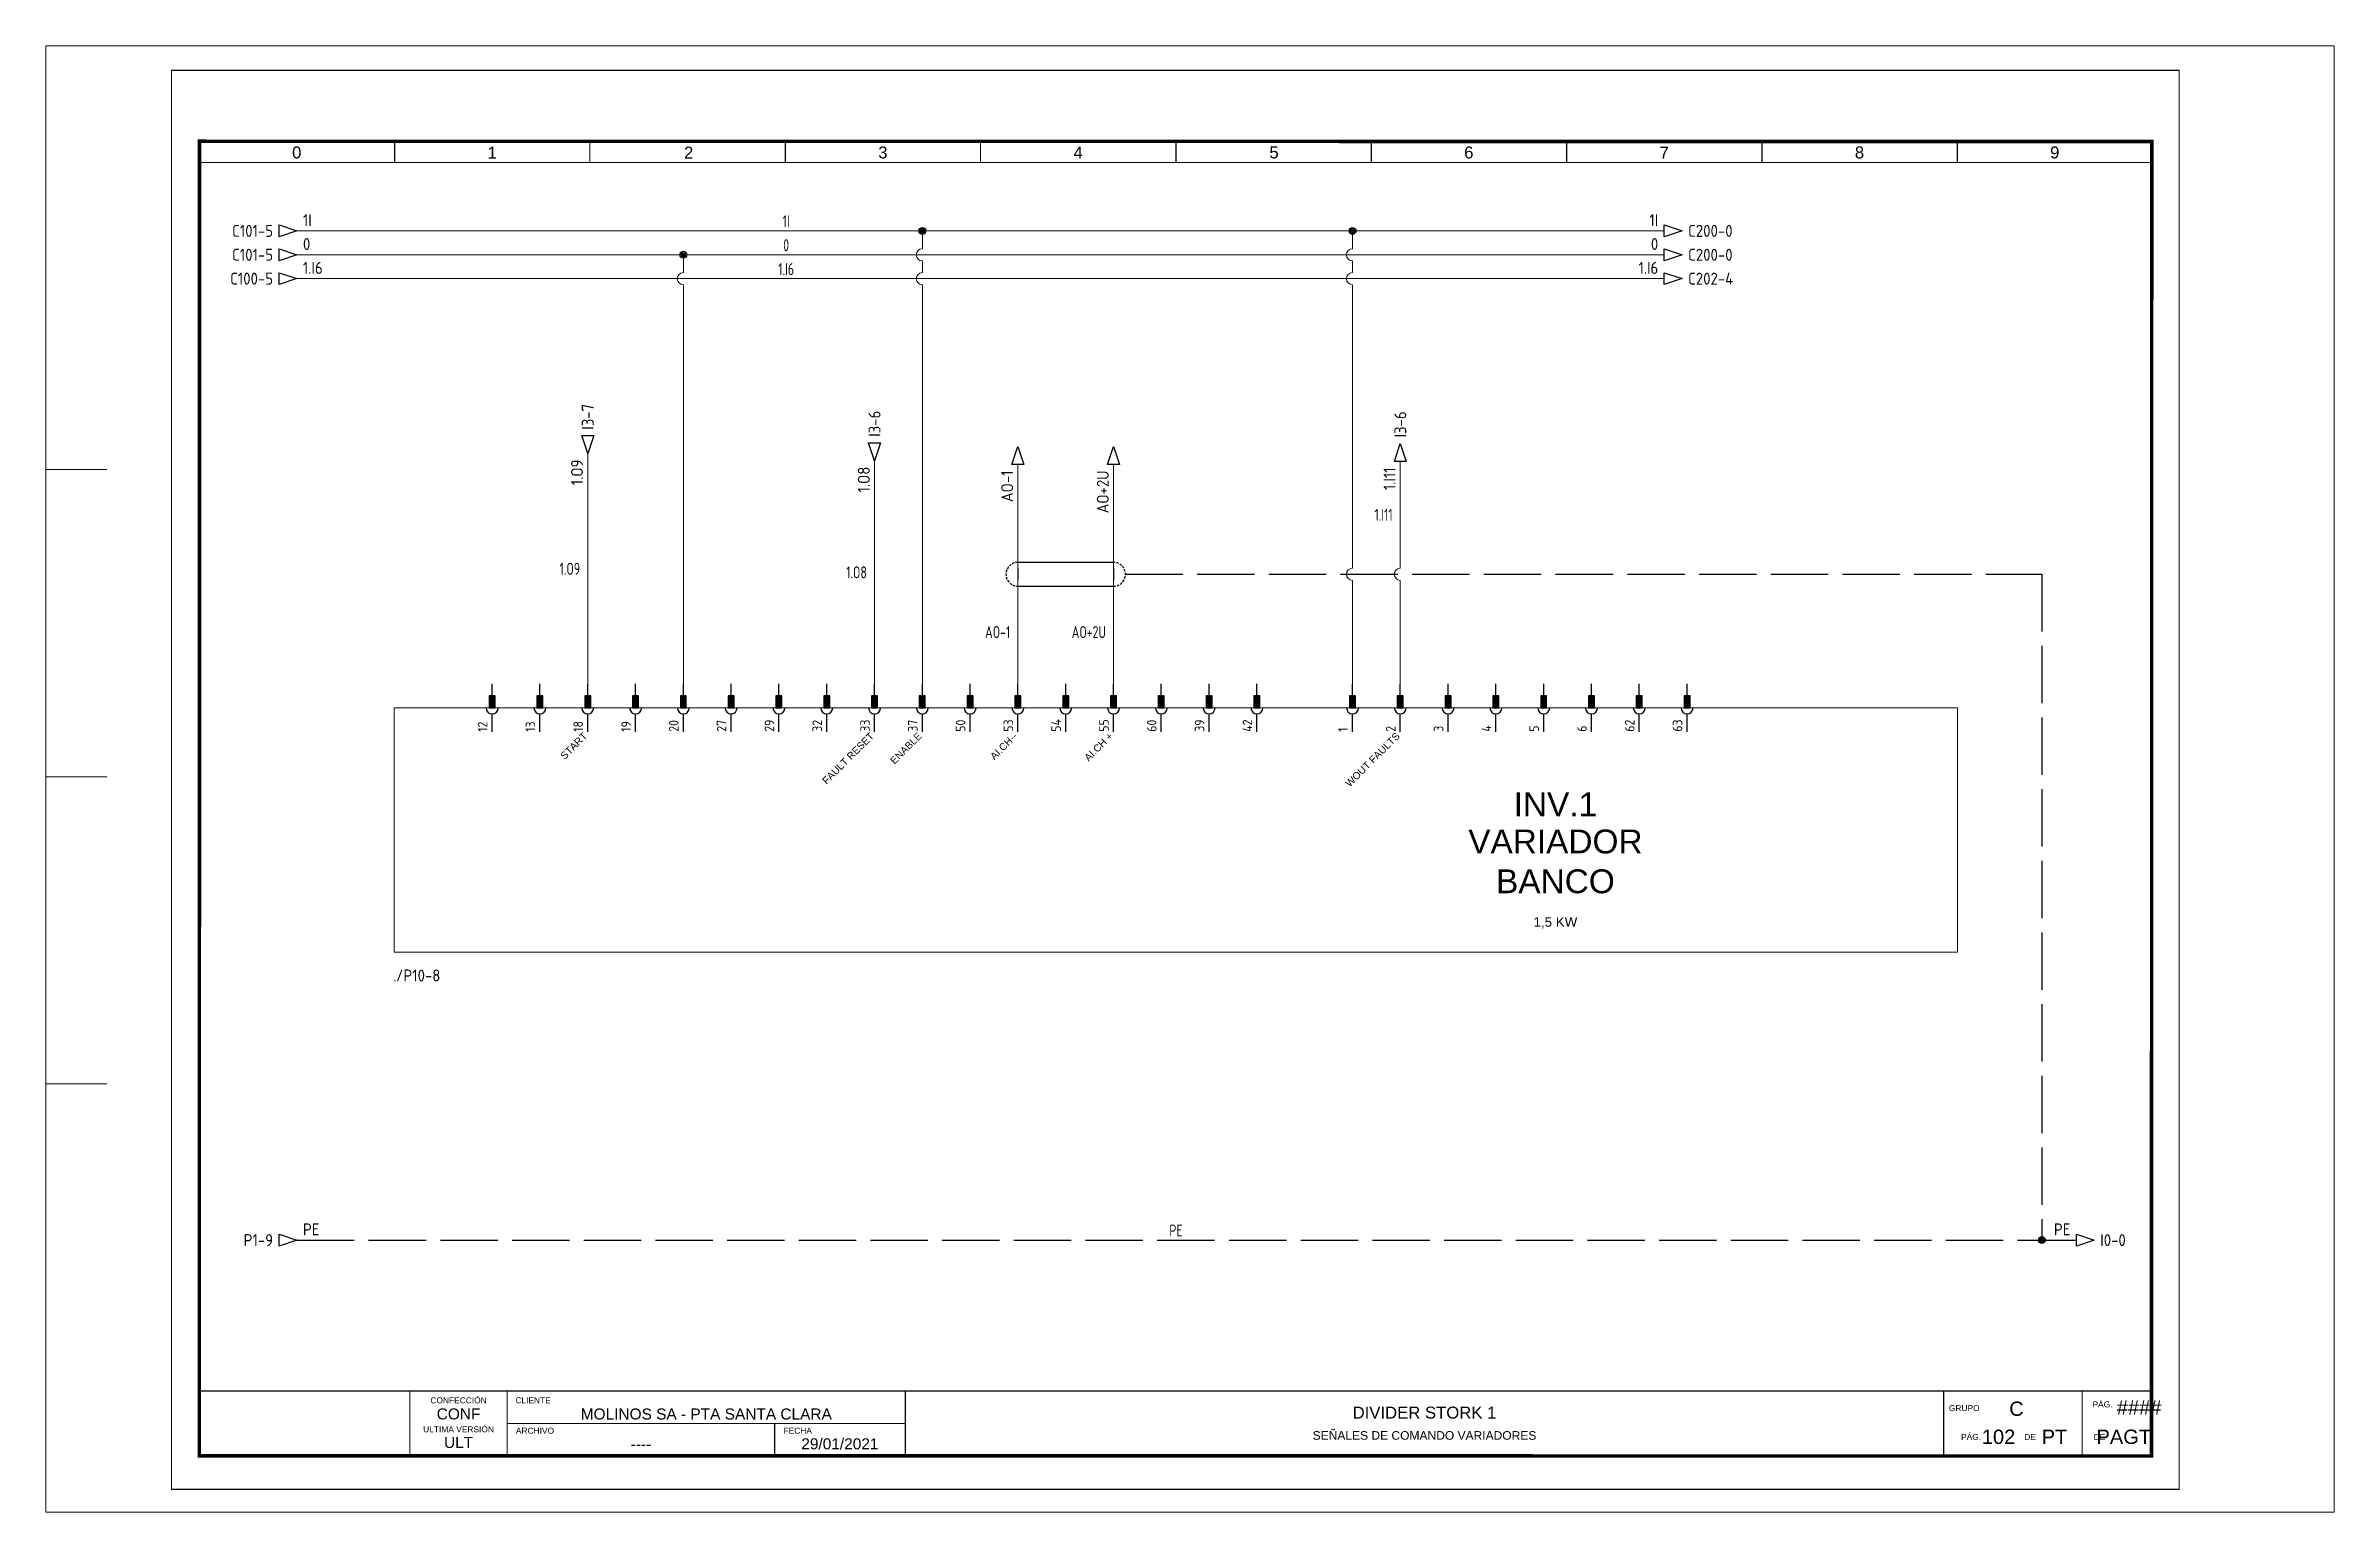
# Paper-space layout 'Layout1' of a CAD drawing. Header units: millimetres. Extents: x -26 to 453, y -5 to 302.
# The model-space entities are those that its viewports show. They can reach past a viewport. Long polylines and large blocks are cut down to what shows.
import ezdxf
from ezdxf.enums import TextEntityAlignment as Align

# ---------------------------------------------------------------- set-up
doc = ezdxf.new("R2010")
doc.units = ezdxf.units.MM
doc.linetypes.add('ACAD_ISO02W100', pattern=[15, 12, -3])
doc.linetypes.add('DASHED', pattern=[0.75, 0.5, -0.25])
for name, color, linetype, lineweight in [('BLK_05', 252, 'Continuous', 5), ('eProC - L2', 41, 'Continuous', 20), ('G&Y_25', 3, 'ACAD_ISO02W100', 25), ('RED_05', 1, 'Continuous', 5), ('RED_15', 1, 'Continuous', 15), ('WHT_15', 7, 'Continuous', 15)]:
    doc.layers.add(name, color=color, linetype=linetype, lineweight=lineweight)
for name, color, linetype in [('LINK', 9, 'Continuous'), ('SYMS', 7, 'Continuous'), ('TAGS', 150, 'Continuous'), ('TERMS', 123, 'Continuous'), ('WIREFIXED', 7, 'Continuous'), ('WIRENO', 72, 'Continuous'), ('WIREREF', 52, 'Continuous'), ('WIREREF_DEST', 52, 'Continuous'), ('XREF', 7, 'Continuous')]:
    doc.layers.add(name, color=color, linetype=linetype)
doc.styles.get("Standard").update_dxf_attribs({"font": 'arial.ttf'})
doc.styles.add('WD_IEC', font='ISOCP2.shx', dxfattribs={"width": 0.9, "height": 4})
picture_1 = doc.add_image_def('image1.jpg', size_in_pixel=(564, 174))

# ---------------------------------------------------------------- blocks, each defined once
blk = doc.blocks.new('eproc_rotulo_010')
at = {"layer": 'eProC - L2', "color": 0, "lineweight": 5, "const_width": 0.233}
for points in [[(0.12, 297.12), (420.12, 297.12), (420.12, 0.12), (0.12, 0.12), (0.12, 297.12)], [(5.9, 20.72), (414.37, 20.7)], [(49.98, 7.12), (49.98, 20.72)], [(70.35, 7.12), (70.35, 20.72)], [(153.64, 7.04), (153.64, 20.64)], [(70.35, 13.92), (153.64, 13.92)], [(126.3, 7.12), (126.3, 13.92)]]:
    blk.add_lwpolyline(points, dxfattribs=at)
at = {"layer": 'eProC - L2', "color": 0}
blk.add_lwpolyline([(420.12, 0.12), (420.12, 297.12), (0.12, 297.12), (0.12, 0.12), (420.12, 0.12)], dxfattribs=at)
at = {"layer": 'eProC - L2', "color": 0, "lineweight": 40, "const_width": 0.75}
blk.add_lwpolyline([(5.92, 7.13), (414.37, 7.11), (414.4, 282.24), (5.95, 282.27)], close=True, dxfattribs=at)
at = {"layer": 'eProC - L2', "color": 0, "lineweight": 5, "const_width": 0.233}
for points in [[(46.8, 277.83), (5.9, 277.83), (5.9, 282.27), (46.8, 282.27)], [(87.64, 277.83), (46.75, 277.83), (46.75, 282.27), (87.64, 282.27)], [(128.54, 277.83), (87.64, 277.83), (87.64, 282.26), (128.54, 282.26)], [(169.38, 277.83), (128.49, 277.83), (128.49, 282.26), (169.38, 282.26)], [(210.28, 277.82), (169.38, 277.82), (169.38, 282.26), (210.28, 282.26)], [(251.12, 277.82), (210.23, 277.82), (210.23, 282.26), (251.12, 282.26)], [(292.02, 277.82), (251.12, 277.82), (251.12, 282.25), (292.02, 282.25)], [(332.86, 277.82), (291.97, 277.82), (291.97, 282.25), (332.86, 282.25)], [(373.76, 277.83), (332.86, 277.83), (332.86, 282.27), (373.76, 282.27)], [(414.6, 277.83), (373.71, 277.83), (373.71, 282.27), (414.6, 282.27)]]:
    blk.add_lwpolyline(points, close=True, dxfattribs=at)
at = {"layer": 'eProC - L2', "color": 0, "lineweight": 0, "const_width": 0.233}
for points in [[(370.87, 7.1), (370.87, 20.7)], [(399.87, 7.1), (399.87, 20.7)]]:
    blk.add_lwpolyline(points, dxfattribs=at)
at = {"layer": 'eProC - L2', "color": 0, "lineweight": 20, "char_height": 2.5, "attachment_point": 8}
for s, insert in [('{\\fArial|b0|i0|c0|p18;0}', (26.3, 278.65)), ('{\\fArial|b0|i0|c0|p18;1}', (67.19, 278.65)), ('{\\fArial|b0|i0|c0|p18;2}', (108.3, 278.65)), ('{\\fArial|b0|i0|c0|p18;3}', (148.93, 278.65)), ('{\\fArial|b0|i0|c0|p18;4}', (189.78, 278.65)), ('{\\fArial|b0|i0|c0|p18;5}', (230.77, 278.65)), ('{\\fArial|b0|i0|c0|p18;6}', (271.52, 278.65)), ('{\\fArial|b0|i0|c0|p18;7}', (312.41, 278.65)), ('{\\fArial|b0|i0|c0|p18;8}', (353.26, 278.65)), ('{\\fArial|b0|i0|c0|p18;9}', (394.11, 278.65))]:
    blk.add_mtext(s, dxfattribs=dict(at, insert=insert))
at = {"layer": 'eProC - L2', "color": 0, "char_height": 1.2552}
for s, insert, attachment_point in [('{\\fArial|b0|i0|c0|p18;CONFECCIÓN }', (60.16, 18.11), 8), ('{\\fArial|b0|i0|c0|p18;CLIENTE}', (72.05, 18.11), 7), ('{\\fArial|b0|i0|c0|p18;GRUPO}', (371.96, 16.49), 7), ('{\\fArial|b0|i0|c0|p18;PÁG.}', (402.01, 17.26), 7), ('{\\fArial|b0|i0|c0|p18;ULTIMA VERSIÓN}', (60.16, 12.05), 8), ('{\\fArial|b0|i0|c0|p18;ARCHIVO}', (72.15, 11.76), 7), ('{\\fArial|b0|i0|c0|p18;FECHA}', (128.15, 11.76), 7), ('{\\fArial|b0|i0|c0|p18;PÁG.}', (374.51, 10.46), 7), ('{\\fArial|b0|i0|c0|p18;DE}', (387.74, 10.46), 7), ('{\\fArial|b0|i0|c0|p18;DE}', (402.24, 10.46), 7)]:
    blk.add_mtext(s, dxfattribs=dict(at, insert=insert, attachment_point=attachment_point))
at = {"layer": 'eProC - L2', "color": 0}
for tag, height, p in [('CONF', 2.31, (60.16, 14.76)), ('CLIENTE', 2.31, (111.99, 14.74)), ('DESC_1', 2.5, (262.25, 14.94)), ('ULT', 2.31, (60.16, 8.79)), ('ARCH', 2.31, (98.32, 8.46)), ('FECHA', 2.31, (139.94, 8.5)), ('DESC__2', 1.8, (262.25, 10.51))]:
    blk.add_attdef(tag, text='', height=height, dxfattribs=at).set_placement(p, align=Align.CENTER)
for tag, p in [('GR', (386.11, 17)), ('PGRAL', (411.76, 17.25)), ('PG', (382.35, 11.13)), ('PT', (394.05, 11.13)), ('PAGT', (408.55, 11.13))]:
    blk.add_attdef(tag, text='', height=3, dxfattribs=at).set_placement(p, align=Align.MIDDLE_CENTER)
at = {"layer": 'eProC - L2', "color": 0, "flags": 9}
blk.add_attdef('WD_TB', (0.12, 0.12), '', height=2.5, dxfattribs=at)
at = {"layer": 'eProC - L2', "color": 0}
image = blk.add_image(picture_1, insert=(5.9, 7.12), size_in_units=(44.08, 13.6), dxfattribs=at)
image.dxf.flags = 7
blk = doc.blocks.new('HA1D3')
blk.add_lwpolyline([(0, 0), (-3.75, -1.25), (-3.75, 1.25)], close=True)
at = {"style": 'WD_IEC'}
blk.add_attdef('XREF', text='', height=2.5, dxfattribs=at).set_placement((-5, 0), align=Align.MIDDLE_RIGHT)
at = {"style": 'WD_IEC', "flags": 1}
blk.add_attdef('SIGCODE', text='', height=1, dxfattribs=at).set_placement((-2.5, 1.8), align=Align.RIGHT)
at = {"style": 'WD_IEC'}
for tag, p, height, flags in [('X1TERM01', (0, 0), 0.32, 1), ('WIRENO', (1.25, 1), 2.5, 8)]:
    blk.add_attdef(tag, p, '', height=height, dxfattribs=dict(at, flags=flags))
blk.add_attdef('DESC1', text='', height=2.5, dxfattribs=at).set_placement((1.25, -1), align=Align.TOP_LEFT)
blk = doc.blocks.new('WD_WNH')
at = {"linetype": 'Continuous', "style": 'WD_IEC', "width": 0.8}
blk.add_attdef('WIRENO', text='', height=2.5, dxfattribs=at).set_placement((0, 0.75), align=Align.CENTER)
at = {"style": 'WD_IEC', "flags": 1}
for tag, p in [('W08USER', (0, 0.375)), ('W04USER', (0, 0.875)), ('W05USER', (0, 0.75)), ('W09USER', (0, 0.25)), ('W03USER', (0, 1)), ('W06USER', (0, 0.625)), ('W07USER', (0, 0.5)), ('W02USER', (0, 1.125)), ('W01USER', (0, 1.25)), ('W10USER', (0, 0.125))]:
    blk.add_attdef(tag, text='', height=0.08, dxfattribs=at).set_placement(p, align=Align.CENTER)
blk = doc.blocks.new('VC02PJ1')
for p, q in [((0, 2.5), (0, 5)), ((0, -5), (0, -1.25))]:
    blk.add_line(p, q)
blk.add_lwpolyline([(-0.63, 0), (0.62, 0), (0.62, 2.5), (-0.63, 2.5)], close=True)
blk.add_arc((0, 0), 1.25, 180, 0)
blk.add_solid([(-0.63, 2.5), (-0.63, 0), (0.62, 2.5), (0.62, 0)])
at = {"style": 'WD_IEC'}
for tag, p in [('INST', (-5.25, 8)), ('LOC', (-5.25, 5)), ('TAG2', (-5.25, 2)), ('DESC1', (-5.25, -5.6)), ('DESC3', (-5.25, -11.6)), ('DESC2', (-5.25, -8.6))]:
    blk.add_attdef(tag, text='', height=2.5, dxfattribs=at).set_placement(p, align=Align.RIGHT)
at = {"style": 'WD_IEC', "flags": 1}
for tag, p, height in [('X2TERM01', (0, 5), 0.32), ('X2TERMDESC01', (0, 4.48), 0.32), ('X4LINK', (-1.25, 1.25), 0.32), ('X1LINK', (1.25, 1.25), 0.32), ('X8TERM01', (0, -5), 0.32), ('FAMILY', (2.75, -4.25), 1), ('X8TERMDESC01', (0, -5.52), 0.32)]:
    blk.add_attdef(tag, p, '', height=height, dxfattribs=at)
at = {"style": 'WD_IEC'}
blk.add_attdef('TERM01', (-1, -5), '', height=2, rotation=90, dxfattribs=at)
blk = doc.blocks.new('HA2S1_REF')
at = {"insert": (-0.06, -1.16), "char_height": 2.5, "attachment_point": 7, "style": 'WD_IEC'}
blk.add_mtext_dynamic_manual_height_columns('./', width=7.4899, gutter_width=12.5, heights=[0], dxfattribs=at)
at = {"style": 'WD_IEC', "flags": 8}
blk.add_attdef('SIGCODE', (0, 3), '', height=2.5, dxfattribs=at)
at = {"style": 'WD_IEC'}
blk.add_attdef('XREF', (2.04, -1.16), '', height=2.5, dxfattribs=at)
blk.add_attdef('DESC1', text='', height=2.5, dxfattribs=at).set_placement((4.5, -4.1), align=Align.MIDDLE_CENTER)
blk = doc.blocks.new('WDDOT')
for radius in [0.72, 0.449, 0.223]:
    blk.add_circle((0, 0), radius)
blk = doc.blocks.new('VW01_1')
blk.add_line((0, 1.25), (0, -1.25))
at = {"linetype": 'DASHED'}
blk.add_arc((0, 0), 2.5, 90, 270, dxfattribs=at)
at = {"style": 'WD_IEC', "flags": 1}
for tag, p in [('INST', (-4.5, 8.25)), ('LOC', (-4.5, 4.75)), ('XREF', (-4.5, -3.75)), ('DESC2', (-4.5, -11.25)), ('DESC1', (-4.5, -7.75)), ('DESC3', (-4.5, -14.75))]:
    blk.add_attdef(tag, text='', height=2.5, dxfattribs=at).set_placement(p, align=Align.RIGHT)
at = {"style": 'WD_IEC'}
blk.add_attdef('TAG1', text='', height=2.5, dxfattribs=at).set_placement((-4.5, 1.25), align=Align.RIGHT)
at = {"style": 'WD_IEC', "flags": 1}
for tag, p, height in [('X1LINKR', (0, 2.5), 0.32), ('X2TERM01', (0, 1.25), 0.32), ('X8TERM01', (0, -1.25), 0.32), ('X1LINKL', (0, -2.5), 0.32), ('ASSYCODE', (3.06, -10.26), 1), ('MFG', (3.06, -7.26), 1), ('CAT', (3.06, -8.76), 1), ('FAMILY', (3.06, -11.76), 1), ('CATDESC', (3.06, -13.26), 1)]:
    blk.add_attdef(tag, p, '', height=height, dxfattribs=at)
at = {"style": 'WD_IEC'}
blk.add_attdef('RATING1', text='', height=2.5, dxfattribs=at).set_placement((2, -4.5), align=Align.MIDDLE_LEFT)
blk = doc.blocks.new('VW02_1')
blk.add_line((0, 1.25), (0, -1.25))
at = {"linetype": 'DASHED'}
blk.add_arc((0, 0), 2.5, 270, 90, dxfattribs=at)
at = {"style": 'WD_IEC', "flags": 1}
blk.add_attdef('X1TERMDESC02', text='', height=2, rotation=90, dxfattribs=at).set_placement((3.76, 0.25), align=Align.TOP_LEFT)
for tag, p in [('INST', (-4.5, 8.25)), ('LOC', (-4.5, 4.75)), ('XREF', (-4.5, -3.75)), ('DESC2', (-4.5, -11.25)), ('DESC1', (-4.5, -7.75)), ('DESC3', (-4.5, -14.75))]:
    blk.add_attdef(tag, text='', height=2.5, dxfattribs=at).set_placement(p, align=Align.RIGHT)
for tag, p in [('WD_NOTJUMPERED', (2.5, 1.79)), ('X1TERM02', (2.5, 0))]:
    blk.add_attdef(tag, p, '', height=0.32, rotation=90, dxfattribs=at)
at = {"style": 'WD_IEC'}
blk.add_attdef('TAG2', text='', height=2.5, dxfattribs=at).set_placement((-4.5, 1.25), align=Align.RIGHT)
at = {"style": 'WD_IEC', "flags": 1}
for tag, p, height in [('X4LINKR', (0, 2.5), 0.32), ('X2TERM01', (0, 1.25), 0.32), ('X8TERM01', (0, -1.25), 0.32), ('X4LINKL', (0, -2.5), 0.32), ('FAMILY', (3.06, -11.76), 1)]:
    blk.add_attdef(tag, p, '', height=height, dxfattribs=at)
at = {"style": 'WD_IEC'}
blk.add_attdef('RATING1', text='', height=2.5, dxfattribs=at).set_placement((2, -4.5), align=Align.MIDDLE_LEFT)
blk = doc.blocks.new('HA1S1')
blk.add_lwpolyline([(0, 1.25), (3.75, 0), (0, -1.25)], close=True)
at = {"style": 'WD_IEC'}
for tag, height, flags, p in [('WIRENO', 2.5, 8, (-1.25, 1)), ('SIGCODE', 1, 1, (5, 1.8))]:
    blk.add_attdef(tag, text='', height=height, dxfattribs=dict(at, flags=flags)).set_placement(p, align=Align.RIGHT)
at = {"style": 'WD_IEC', "flags": 1}
blk.add_attdef('X4TERM01', (0, 0), '', height=0.32, dxfattribs=at)
at = {"style": 'WD_IEC'}
blk.add_attdef('XREF', text='', height=2.5, dxfattribs=at).set_placement((5, 0), align=Align.MIDDLE_LEFT)
blk.add_attdef('DESC1', text='', height=2.5, dxfattribs=at).set_placement((-1.25, -1), align=Align.TOP_RIGHT)
blk = doc.blocks.new('HA1S2')
blk.add_lwpolyline([(0, 3.75), (1.25, 0), (-1.25, 0)], close=True)
at = {"style": 'WD_IEC'}
blk.add_attdef('XREF', text='', height=2.5, rotation=90, dxfattribs=at).set_placement((0, 5), align=Align.MIDDLE_LEFT)
at = {"style": 'WD_IEC', "flags": 1}
blk.add_attdef('SIGCODE', text='', height=1, dxfattribs=at).set_placement((-2.5, 1.8), align=Align.RIGHT)
blk.add_attdef('X8TERM01', (0, 0), '', height=0.32, dxfattribs=at)
at = {"style": 'WD_IEC', "flags": 8}
blk.add_attdef('WIRENO', text='', height=2.5, rotation=90, dxfattribs=at).set_placement((-1, -1.25), align=Align.RIGHT)
at = {"style": 'WD_IEC'}
blk.add_attdef('DESC1', text='', height=2.5, rotation=90, dxfattribs=at).set_placement((1, -1.25), align=Align.TOP_RIGHT)
blk = doc.blocks.new('WD_WNV')
at = {"linetype": 'Continuous', "style": 'WD_IEC', "width": 0.8}
blk.add_attdef('WIRENO', text='', height=2.5, dxfattribs=at).set_placement((-1.6, 0), align=Align.MIDDLE_RIGHT)
at = {"style": 'WD_IEC', "flags": 1}
for tag, p in [('W08USER', (-1, 0.375)), ('W04USER', (-1, 0.875)), ('W05USER', (-1, 0.75)), ('W09USER', (-1, 0.25)), ('W03USER', (-1, 1)), ('W06USER', (-1, 0.625)), ('W07USER', (-1, 0.5)), ('W02USER', (-1, 1.125)), ('W01USER', (-1, 1.25)), ('W10USER', (-1, 0.125))]:
    blk.add_attdef(tag, text='', height=0.08, dxfattribs=at).set_placement(p, align=Align.CENTER)
blk = doc.blocks.new('HA1D2')
blk.add_lwpolyline([(0, 0), (-1.25, 3.75), (1.25, 3.75)], close=True)
at = {"style": 'WD_IEC'}
blk.add_attdef('XREF', text='', height=2.5, rotation=90, dxfattribs=at).set_placement((0, 5), align=Align.MIDDLE_LEFT)
at = {"style": 'WD_IEC', "flags": 1}
blk.add_attdef('SIGCODE', text='', height=1, dxfattribs=at).set_placement((-2.5, 1.8), align=Align.RIGHT)
blk.add_attdef('X8TERM01', (0, 0), '', height=0.32, dxfattribs=at)
at = {"style": 'WD_IEC', "flags": 8}
blk.add_attdef('WIRENO', text='', height=2.5, rotation=90, dxfattribs=at).set_placement((-1, -1.25), align=Align.RIGHT)
at = {"style": 'WD_IEC'}
blk.add_attdef('DESC1', text='', height=2.5, rotation=90, dxfattribs=at).set_placement((1, -1.25), align=Align.TOP_RIGHT)

msp = doc.modelspace()

# ---------------------------------------------------------------- linework, layer by layer
at = {"layer": 'BLK_05'}
msp.add_line((26.35, 253.52), (312.41, 253.52), dxfattribs=at)
at = {"layer": 'eProC - L2'}
for p, q in [((-13.42, 213.55), (-134.94, 213.55)), ((46.69, 163.69), (46.69, 112.59)), ((373.76, 163.69), (46.69, 163.69)), ((373.76, 163.69), (373.76, 112.59)), ((-13.54, 149.27), (-135.06, 149.27)), ((-13.42, 149.27), (-134.94, 149.27)), ((373.76, 112.59), (46.69, 112.59)), ((-13.42, 84.99), (-134.95, 84.99))]:
    msp.add_line(p, q, dxfattribs=at)
at = {"layer": 'G&Y_25'}
for p, q in [((199.69, 191.65), (391.42, 191.65)), ((391.42, 191.65), (391.42, 52.36)), ((26.35, 52.29), (398.64, 52.29))]:
    msp.add_line(p, q, dxfattribs=at)
at = {"layer": 'LINK'}
for points in [[(177.19, 194.15), (197.19, 194.15)], [(177.19, 189.15), (197.19, 189.15)]]:
    msp.add_lwpolyline(points, dxfattribs=at)
at = {"layer": 'RED_05'}
for p, q in [((87.19, 168.69), (87.19, 216.91)), ((147.19, 168.69), (147.19, 215.42)), ((177.19, 192.9), (177.19, 214.61)), ((197.19, 192.9), (197.19, 214.61)), ((257.19, 192.92), (257.19, 215.28)), ((177.19, 168.69), (177.19, 190.4)), ((197.19, 168.69), (197.19, 190.4)), ((257.19, 168.69), (257.19, 190.38))]:
    msp.add_line(p, q, dxfattribs=at)
msp.add_arc((257.19, 191.65), 1.27, 90, 270, dxfattribs=at)
at = {"layer": 'RED_15'}
for p, q in [((26.35, 263.52), (312.41, 263.52)), ((157.19, 259.79), (157.19, 263.52)), ((247.19, 259.79), (247.19, 263.52)), ((157.19, 254.79), (157.19, 257.25)), ((247.19, 254.79), (247.19, 257.25)), ((157.19, 168.69), (157.19, 252.25)), ((247.19, 192.92), (247.19, 252.25)), ((247.19, 168.69), (247.19, 190.38))]:
    msp.add_line(p, q, dxfattribs=at)
for centre in [(157.19, 258.52), (247.19, 258.52), (157.19, 253.52), (247.19, 253.52), (247.19, 191.65)]:
    msp.add_arc(centre, 1.27, 90, 270, dxfattribs=at)
at = {"layer": 'WHT_15'}
for p, q in [((26.35, 258.52), (312.41, 258.52)), ((107.19, 254.79), (107.19, 258.52)), ((107.19, 168.69), (107.19, 252.25))]:
    msp.add_line(p, q, dxfattribs=at)
msp.add_arc((107.19, 253.52), 1.27, 90, 270, dxfattribs=at)

# ---------------------------------------------------------------- block references
at = {"layer": 'eProC - L2'}
msp.add_blockref('eproc_rotulo_010', (0, 0), dxfattribs=at).add_auto_attribs({'PAGT': 'PAGT', 'PGRAL': '####', 'PT': 'PT', 'CONF': 'CONF', 'ULT': 'ULT', 'ARCH': '----', 'GR': 'C', 'PG': '102', 'DESC_1': 'DIVIDER STORK 1', 'DESC__2': 'SEÑALES DE COMANDO VARIADORES', 'FECHA': '29/01/2021', 'CLIENTE': 'MOLINOS SA - PTA SANTA CLARA'})
at = {"layer": 'SYMS'}
ref = msp.add_blockref('HA1D3', (26.35, 263.52), dxfattribs=at)
ref.add_attrib('XREF', 'C101-5', dxfattribs={"layer": 'XREF', "height": 2.5, "style": 'WD_IEC'}).set_placement((21.35, 263.52), align=Align.MIDDLE_RIGHT)
ref.add_attrib('WIRENO', '1I', (27.6, 264.52), dxfattribs={"layer": 'WIREREF_DEST', "height": 2.5, "style": 'WD_IEC', "flags": 8})
for name, p in [('WDDOT', (157.19, 263.52)), ('WDDOT', (247.19, 263.52)), ('WDDOT', (107.19, 258.52)), ('VW01_1', (177.19, 191.65)), ('VW02_1', (197.19, 191.65)), ('WDDOT', (391.42, 52.29))]:
    msp.add_blockref(name, p, dxfattribs=at)
ref = msp.add_blockref('HA1S1', (312.41, 263.52), dxfattribs=at)
ref.add_attrib('XREF', 'C200-0', dxfattribs={"layer": 'XREF', "height": 2.5, "style": 'WD_IEC'}).set_placement((317.41, 263.52), align=Align.MIDDLE_LEFT)
ref.add_attrib('WIRENO', '1I', dxfattribs={"layer": 'WIREREF', "height": 2.5, "style": 'WD_IEC', "flags": 8}).set_placement((311.16, 264.52), align=Align.RIGHT)
ref = msp.add_blockref('HA1D3', (26.35, 258.52), dxfattribs=at)
ref.add_attrib('XREF', 'C101-5', dxfattribs={"layer": 'XREF', "height": 2.5, "style": 'WD_IEC'}).set_placement((21.35, 258.52), align=Align.MIDDLE_RIGHT)
ref.add_attrib('WIRENO', '0', (27.6, 259.52), dxfattribs={"layer": 'WIREREF_DEST', "height": 2.5, "style": 'WD_IEC', "flags": 8})
ref = msp.add_blockref('HA1S1', (312.41, 258.52), dxfattribs=at)
ref.add_attrib('XREF', 'C200-0', dxfattribs={"layer": 'XREF', "height": 2.5, "style": 'WD_IEC'}).set_placement((317.41, 258.52), align=Align.MIDDLE_LEFT)
ref.add_attrib('WIRENO', '0', dxfattribs={"layer": 'WIREREF', "height": 2.5, "style": 'WD_IEC', "flags": 8}).set_placement((311.16, 259.52), align=Align.RIGHT)
ref = msp.add_blockref('HA1D3', (26.35, 253.52), dxfattribs=at)
ref.add_attrib('XREF', 'C100-5', dxfattribs={"layer": 'XREF', "height": 2.5, "style": 'WD_IEC'}).set_placement((21.35, 253.52), align=Align.MIDDLE_RIGHT)
ref.add_attrib('WIRENO', '1.I6', (27.6, 254.52), dxfattribs={"layer": 'WIREREF_DEST', "height": 2.5, "style": 'WD_IEC', "flags": 8})
ref = msp.add_blockref('HA1S1', (312.41, 253.52), dxfattribs=at)
ref.add_attrib('XREF', 'C202-4', dxfattribs={"layer": 'XREF', "height": 2.5, "style": 'WD_IEC'}).set_placement((317.41, 253.52), align=Align.MIDDLE_LEFT)
ref.add_attrib('WIRENO', '1.I6', dxfattribs={"layer": 'WIREREF', "height": 2.5, "style": 'WD_IEC', "flags": 8}).set_placement((311.16, 254.52), align=Align.RIGHT)
ref = msp.add_blockref('HA1D2', (87.19, 216.91), dxfattribs=at)
ref.add_attrib('XREF', 'I3-7', dxfattribs={"layer": 'XREF', "height": 2.5, "rotation": 90, "style": 'WD_IEC'}).set_placement((87.19, 221.91), align=Align.MIDDLE_LEFT)
ref.add_attrib('WIRENO', '1.O9', dxfattribs={"layer": 'WIREREF_DEST', "height": 2.5, "rotation": 90, "style": 'WD_IEC', "flags": 8}).set_placement((86.19, 215.66), align=Align.RIGHT)
ref = msp.add_blockref('HA1D2', (147.19, 215.42), dxfattribs=at)
ref.add_attrib('XREF', 'I3-6', dxfattribs={"layer": 'XREF', "height": 2.5, "rotation": 90, "style": 'WD_IEC'}).set_placement((147.19, 220.42), align=Align.MIDDLE_LEFT)
ref.add_attrib('WIRENO', '1.O8', dxfattribs={"layer": 'WIREREF_DEST', "height": 2.5, "rotation": 90, "style": 'WD_IEC', "flags": 8}).set_placement((146.19, 214.17), align=Align.RIGHT)
ref = msp.add_blockref('HA1S2', (257.19, 215.28), dxfattribs=at)
ref.add_attrib('XREF', 'I3-6', dxfattribs={"layer": 'XREF', "height": 2.5, "rotation": 90, "style": 'WD_IEC'}).set_placement((257.19, 220.28), align=Align.MIDDLE_LEFT)
ref.add_attrib('WIRENO', '1.I11', dxfattribs={"layer": 'WIREREF', "height": 2.5, "rotation": 90, "style": 'WD_IEC', "flags": 8}).set_placement((256.19, 214.03), align=Align.RIGHT)
ref = msp.add_blockref('HA1S2', (177.19, 214.61), dxfattribs=at)
ref.add_attrib('WIRENO', 'AO-1', dxfattribs={"layer": 'WIREREF', "height": 2.5, "rotation": 90, "style": 'WD_IEC', "flags": 8}).set_placement((176.19, 213.36), align=Align.RIGHT)
ref = msp.add_blockref('HA1S2', (197.19, 214.61), dxfattribs=at)
ref.add_attrib('WIRENO', 'AO+2U', dxfattribs={"layer": 'WIREREF', "height": 2.5, "rotation": 90, "style": 'WD_IEC', "flags": 8}).set_placement((196.19, 213.36), align=Align.RIGHT)
ref = msp.add_blockref('VC02PJ1', (67.19, 163.69), dxfattribs=at)
ref.add_attrib('TERM01', '12', (66.19, 158.69), dxfattribs={"layer": 'TERMS', "height": 2, "rotation": 90, "style": 'WD_IEC'})
ref = msp.add_blockref('VC02PJ1', (77.19, 163.69), dxfattribs=at)
ref.add_attrib('TERM01', '13', (76.19, 158.69), dxfattribs={"layer": 'TERMS', "height": 2, "rotation": 90, "style": 'WD_IEC'})
ref = msp.add_blockref('VC02PJ1', (87.19, 163.69), dxfattribs=at)
ref.add_attrib('TERM01', '18', (86.19, 158.69), dxfattribs={"layer": 'TERMS', "height": 2, "rotation": 90, "style": 'WD_IEC'})
ref = msp.add_blockref('VC02PJ1', (97.19, 163.69), dxfattribs=at)
ref.add_attrib('TERM01', '19', (96.19, 158.69), dxfattribs={"layer": 'TERMS', "height": 2, "rotation": 90, "style": 'WD_IEC'})
ref = msp.add_blockref('VC02PJ1', (107.19, 163.69), dxfattribs=at)
ref.add_attrib('TERM01', '20', (106.19, 158.69), dxfattribs={"layer": 'TERMS', "height": 2, "rotation": 90, "style": 'WD_IEC'})
ref = msp.add_blockref('VC02PJ1', (117.19, 163.69), dxfattribs=at)
ref.add_attrib('TERM01', '27', (116.19, 158.69), dxfattribs={"layer": 'TERMS', "height": 2, "rotation": 90, "style": 'WD_IEC'})
ref = msp.add_blockref('VC02PJ1', (127.19, 163.69), dxfattribs=at)
ref.add_attrib('TERM01', '29', (126.19, 158.69), dxfattribs={"layer": 'TERMS', "height": 2, "rotation": 90, "style": 'WD_IEC'})
ref = msp.add_blockref('VC02PJ1', (137.19, 163.69), dxfattribs=at)
ref.add_attrib('TERM01', '32', (136.19, 158.69), dxfattribs={"layer": 'TERMS', "height": 2, "rotation": 90, "style": 'WD_IEC'})
ref = msp.add_blockref('VC02PJ1', (147.19, 163.69), dxfattribs=at)
ref.add_attrib('TERM01', '33', (146.19, 158.69), dxfattribs={"layer": 'TERMS', "height": 2, "rotation": 90, "style": 'WD_IEC'})
ref = msp.add_blockref('VC02PJ1', (157.19, 163.69), dxfattribs=at)
ref.add_attrib('TERM01', '37', (156.19, 158.69), dxfattribs={"layer": 'TERMS', "height": 2, "rotation": 90, "style": 'WD_IEC'})
ref = msp.add_blockref('VC02PJ1', (167.19, 163.69), dxfattribs=at)
ref.add_attrib('TERM01', '50', (166.19, 158.69), dxfattribs={"layer": 'TERMS', "height": 2, "rotation": 90, "style": 'WD_IEC'})
ref = msp.add_blockref('VC02PJ1', (177.19, 163.69), dxfattribs=at)
ref.add_attrib('TERM01', '53', (176.19, 158.69), dxfattribs={"layer": 'TERMS', "height": 2, "rotation": 90, "style": 'WD_IEC'})
ref = msp.add_blockref('VC02PJ1', (187.19, 163.69), dxfattribs=at)
ref.add_attrib('TERM01', '54', (186.19, 158.69), dxfattribs={"layer": 'TERMS', "height": 2, "rotation": 90, "style": 'WD_IEC'})
ref = msp.add_blockref('VC02PJ1', (197.19, 163.69), dxfattribs=at)
ref.add_attrib('TERM01', '55', (196.19, 158.69), dxfattribs={"layer": 'TERMS', "height": 2, "rotation": 90, "style": 'WD_IEC'})
ref = msp.add_blockref('VC02PJ1', (207.19, 163.69), dxfattribs=at)
ref.add_attrib('TERM01', '60', (206.19, 158.69), dxfattribs={"layer": 'TERMS', "height": 2, "rotation": 90, "style": 'WD_IEC'})
ref = msp.add_blockref('VC02PJ1', (217.19, 163.69), dxfattribs=at)
ref.add_attrib('TERM01', '39', (216.19, 158.69), dxfattribs={"layer": 'TERMS', "height": 2, "rotation": 90, "style": 'WD_IEC'})
ref = msp.add_blockref('VC02PJ1', (227.19, 163.69), dxfattribs=at)
ref.add_attrib('TERM01', '42', (226.19, 158.69), dxfattribs={"layer": 'TERMS', "height": 2, "rotation": 90, "style": 'WD_IEC'})
ref = msp.add_blockref('VC02PJ1', (247.19, 163.69), dxfattribs=at)
ref.add_attrib('TERM01', '1', (246.19, 158.69), dxfattribs={"layer": 'TERMS', "height": 2, "rotation": 90, "style": 'WD_IEC'})
ref = msp.add_blockref('VC02PJ1', (257.19, 163.69), dxfattribs=at)
ref.add_attrib('TERM01', '2', (256.19, 158.69), dxfattribs={"layer": 'TERMS', "height": 2, "rotation": 90, "style": 'WD_IEC'})
ref = msp.add_blockref('VC02PJ1', (267.19, 163.69), dxfattribs=at)
ref.add_attrib('TERM01', '3', (266.19, 158.69), dxfattribs={"layer": 'TERMS', "height": 2, "rotation": 90, "style": 'WD_IEC'})
ref = msp.add_blockref('VC02PJ1', (277.19, 163.69), dxfattribs=at)
ref.add_attrib('TERM01', '4', (276.19, 158.69), dxfattribs={"layer": 'TERMS', "height": 2, "rotation": 90, "style": 'WD_IEC'})
ref = msp.add_blockref('VC02PJ1', (287.19, 163.69), dxfattribs=at)
ref.add_attrib('TERM01', '5', (286.19, 158.69), dxfattribs={"layer": 'TERMS', "height": 2, "rotation": 90, "style": 'WD_IEC'})
ref = msp.add_blockref('VC02PJ1', (297.19, 163.69), dxfattribs=at)
ref.add_attrib('TERM01', '6', (296.19, 158.69), dxfattribs={"layer": 'TERMS', "height": 2, "rotation": 90, "style": 'WD_IEC'})
ref = msp.add_blockref('VC02PJ1', (307.19, 163.69), dxfattribs=at)
ref.add_attrib('TERM01', '62', (306.19, 158.69), dxfattribs={"layer": 'TERMS', "height": 2, "rotation": 90, "style": 'WD_IEC'})
ref = msp.add_blockref('VC02PJ1', (317.19, 163.69), dxfattribs=at)
ref.add_attrib('TERM01', '63', (316.19, 158.69), dxfattribs={"layer": 'TERMS', "height": 2, "rotation": 90, "style": 'WD_IEC'})
ref = msp.add_blockref('HA2S1_REF', (46.58, 107.59), dxfattribs=at)
ref.add_attrib('XREF', 'P10-8', (48.62, 106.43), dxfattribs={"layer": 'XREF', "height": 2.5, "style": 'WD_IEC'})
ref = msp.add_blockref('HA1D3', (26.35, 52.29), dxfattribs=at)
ref.add_attrib('XREF', 'P1-9', dxfattribs={"layer": 'XREF', "height": 2.5, "style": 'WD_IEC'}).set_placement((21.35, 52.29), align=Align.MIDDLE_RIGHT)
ref.add_attrib('WIRENO', 'PE', (27.6, 53.29), dxfattribs={"layer": 'WIREREF_DEST', "height": 2.5, "style": 'WD_IEC', "flags": 8})
ref = msp.add_blockref('HA1S1', (398.64, 52.29), dxfattribs=at)
ref.add_attrib('XREF', 'I0-0', dxfattribs={"layer": 'XREF', "height": 2.5, "style": 'WD_IEC'}).set_placement((403.64, 52.29), align=Align.MIDDLE_LEFT)
ref.add_attrib('WIRENO', 'PE', dxfattribs={"layer": 'WIREREF', "height": 2.5, "style": 'WD_IEC', "flags": 8}).set_placement((397.39, 53.29), align=Align.RIGHT)
at = {"layer": 'WIREFIXED'}
ref = msp.add_blockref('WD_WNV', (257.19, 204.1), dxfattribs=at)
ref.add_attrib('WIRENOF', '1.I11', dxfattribs={"linetype": 'Continuous', "height": 2.5, "style": 'WD_IEC', "width": 0.8}).set_placement((255.59, 204.1), align=Align.MIDDLE_RIGHT)
ref = msp.add_blockref('WD_WNV', (177.19, 179.55), dxfattribs=at)
ref.add_attrib('WIRENOF', 'AO-1', dxfattribs={"linetype": 'Continuous', "height": 2.5, "style": 'WD_IEC', "width": 0.8}).set_placement((175.59, 179.55), align=Align.MIDDLE_RIGHT)
ref = msp.add_blockref('WD_WNV', (197.19, 179.55), dxfattribs=at)
ref.add_attrib('WIRENOF', 'AO+2U', dxfattribs={"linetype": 'Continuous', "height": 2.5, "style": 'WD_IEC', "width": 0.8}).set_placement((195.59, 179.55), align=Align.MIDDLE_RIGHT)
at = {"layer": 'WIRENO'}
ref = msp.add_blockref('WD_WNH', (128.7, 263.52), dxfattribs=at)
ref.add_attrib('WIRENO', '1I', dxfattribs={"linetype": 'Continuous', "height": 2.5, "style": 'WD_IEC', "width": 0.8}).set_placement((128.7, 264.27), align=Align.CENTER)
ref = msp.add_blockref('WD_WNH', (128.7, 258.52), dxfattribs=at)
ref.add_attrib('WIRENO', '0', dxfattribs={"linetype": 'Continuous', "height": 2.5, "style": 'WD_IEC', "width": 0.8}).set_placement((128.7, 259.27), align=Align.CENTER)
ref = msp.add_blockref('WD_WNH', (128.7, 253.52), dxfattribs=at)
ref.add_attrib('WIRENO', '1.I6', dxfattribs={"linetype": 'Continuous', "height": 2.5, "style": 'WD_IEC', "width": 0.8}).set_placement((128.7, 254.27), align=Align.CENTER)
ref = msp.add_blockref('WD_WNV', (87.19, 192.8), dxfattribs=at)
ref.add_attrib('WIRENO', '1.O9', dxfattribs={"linetype": 'Continuous', "height": 2.5, "style": 'WD_IEC', "width": 0.8}).set_placement((85.59, 192.8), align=Align.MIDDLE_RIGHT)
ref = msp.add_blockref('WD_WNV', (147.19, 192.05), dxfattribs=at)
ref.add_attrib('WIRENO', '1.O8', dxfattribs={"linetype": 'Continuous', "height": 2.5, "style": 'WD_IEC', "width": 0.8}).set_placement((145.59, 192.05), align=Align.MIDDLE_RIGHT)
ref = msp.add_blockref('WD_WNH', (210.25, 52.29), dxfattribs=at)
ref.add_attrib('WIRENO', 'PE', dxfattribs={"linetype": 'Continuous', "height": 2.5, "style": 'WD_IEC', "width": 0.8}).set_placement((210.25, 53.04), align=Align.CENTER)

# ---------------------------------------------------------------- texts
at = {"layer": 'eProC - L2', "attachment_point": 2}
for s, width, heights, insert, char_height in [('INV.1', 21.9317, [20], (289.64, 146), 5), ('VARIADOR ^JBANCO', 21.9317, [20], (289.64, 138.23), 5), ('1,5 KW', 47.3143, [16.25], (289.64, 119.88), 2)]:
    msp.add_mtext_dynamic_manual_height_columns(s, width=width, gutter_width=12.5, heights=heights, dxfattribs=dict(at, insert=insert, char_height=char_height))
at = {"layer": 'TAGS', "char_height": 1.5, "attachment_point": 3, "rotation": 45}
for s, insert in [('START', (86.15, 158.69)), ('FAULT RESET', (146.15, 158.69)), ('ENABLE', (156.15, 158.69)), ('AI.CH--', (176.15, 158.69)), ('AI.CH +', (196.15, 158.69)), ('WOUT FAULTS', (256.15, 158.69))]:
    msp.add_mtext_dynamic_manual_height_columns(s, width=33.1023, gutter_width=12.5, heights=[0], dxfattribs=dict(at, insert=insert))

psp = doc.layouts.get("Layout1")

# ---------------------------------------------------------------- viewports
at = {"layer": '0'}
psp.add_viewport(center=(213.13, 148.76), size=(478.79, 306.9305), view_center_point=(213.19, 148.8), view_height=306.9305, dxfattribs=at)

doc.saveas('drawing.dxf')
